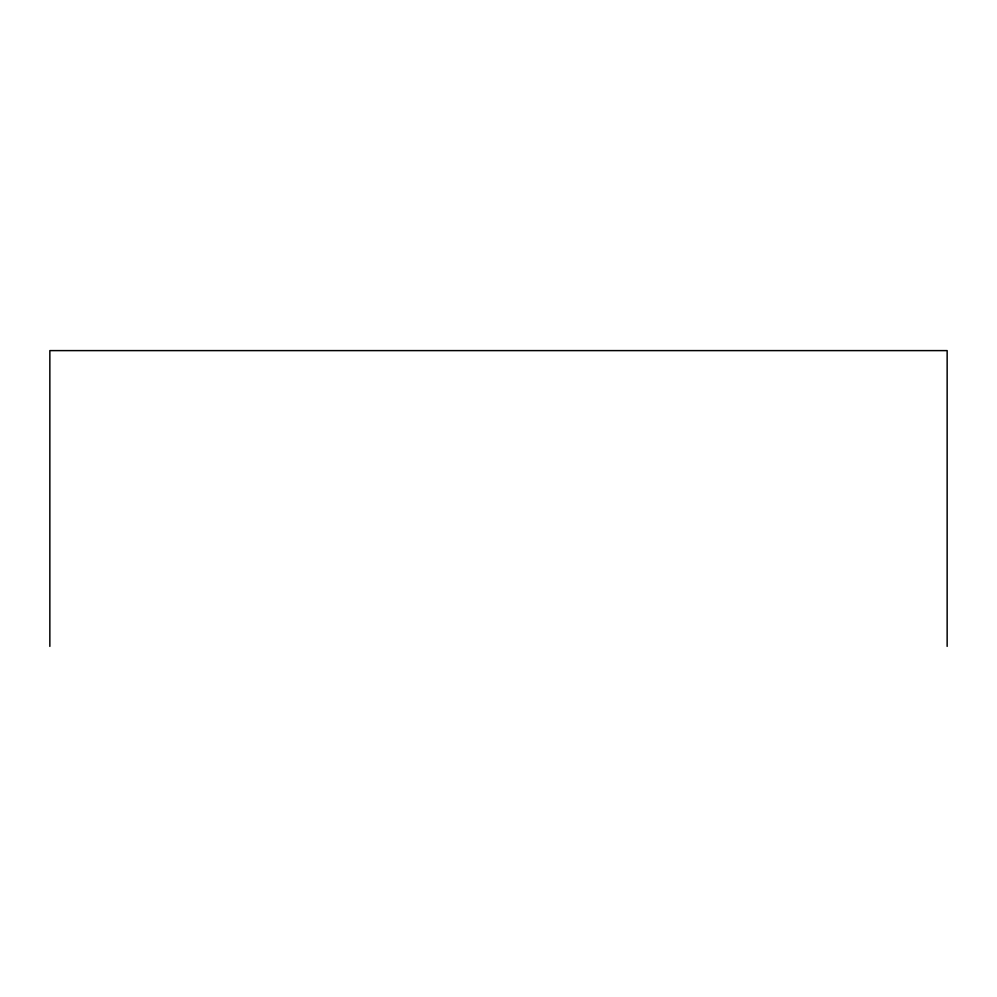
<?xml version="1.0" encoding="UTF-8"?>
<svg xmlns="http://www.w3.org/2000/svg" width="997" height="997" viewBox="0 0 997 997"><rect width="100%" height="100%" fill="white"/><g stroke="black" fill="none" stroke-linecap="round" stroke-linejoin="round"><path stroke-width="1.5" d="M947.15 646.392L947.15 350.608L49.85 350.608L49.85 646.392"/></g></svg>
